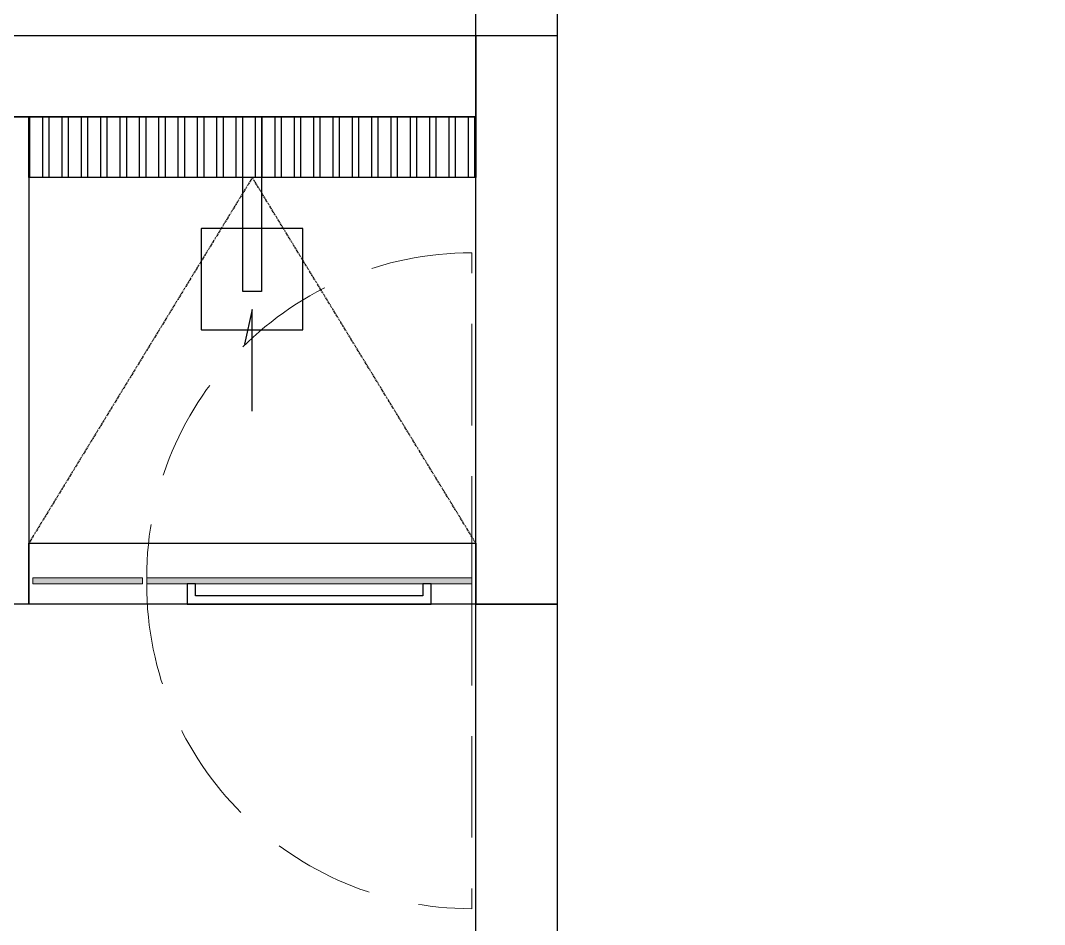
# Model space of a CAD drawing. Header units: millimetres. Extents: x 71819 to 78266, y 23672 to 38445.
# Drawn here: x 76882.4 to 77134.4, y 25879.5 to 26102.1 of the extents above; entities that cross this region are included whole.
import ezdxf

# ---------------------------------------------------------------- set-up
doc = ezdxf.new("R2010")
doc.units = ezdxf.units.MM
doc.linetypes.add('PROJECTION', pattern=[0.375, 0.25, -0.125])
doc.layers.add('A-DIVR-255', color=7, linetype='Continuous', lineweight=5, true_color=0xffffff)
doc.layers.add('A-SECN-MEN-CO', color=141, linetype='Continuous', lineweight=9)
doc.layers.add('A-SECN-MEN-PR', color=145, linetype='PROJECTION', lineweight=5)
doc.layers.add('Plan Archi', color=8, linetype='Continuous')

# ---------------------------------------------------------------- blocks, each defined once
blk = doc.blocks.new('A$Ca9ddb2d8')
at = {"color": 252}
blk.add_lwpolyline([(-0.3, 0), (-0.3, -0.05), (0.3, -0.05), (0.3, 0), (0.28, 0), (0.28, -0.03), (-0.28, -0.03), (-0.28, 0)], close=True, dxfattribs=at)
blk = doc.blocks.new('A$C823a6998')
at = {"layer": 'A-DIVR-255'}
h = blk.add_hatch(color=252, dxfattribs=at)
h.dxf.hatch_style = 1
h.paths.add_polyline_path([(-0.82, 0.05), (-1.09, 0.05), (-1.09, 0.065), (-0.82, 0.065)])
h = blk.add_hatch(color=252, dxfattribs=at)
h.dxf.hatch_style = 1
h.paths.add_polyline_path([(-0.01, 0.065), (-0.81, 0.065), (-0.81, 0.05), (-0.01, 0.05)])
at = {"layer": 'A-SECN-MEN-CO', "color": 252}
for points in [[(-0.82, 0.05), (-1.09, 0.05), (-1.09, 0.065), (-0.82, 0.065)], [(-0.01, 0.065), (-0.81, 0.065), (-0.81, 0.05), (-0.01, 0.05)]]:
    blk.add_lwpolyline(points, close=True, dxfattribs=at)
at = {"layer": 'A-SECN-MEN-PR', "color": 252}
for points in [[(-0.01, 0.065), (-0.01, 0.865)], [(-0.01, 0.05), (-0.01, -0.75)]]:
    blk.add_lwpolyline(points, dxfattribs=at)
for centre, start, end in [((-0.01, 0.065), 90, 180), ((-0.01, 0.05), 180, 270)]:
    blk.add_arc(centre, 0.8, start, end, dxfattribs=at)
blk = doc.blocks.new('*U121')
at = {"color": 252}
blk.add_lwpolyline([(0.275, -0.0235), (0.275, -0.1245, 0.414214), (0.276, -0.1255), (0.524, -0.1255, 0.414214), (0.525, -0.1245), (0.525, 0.1235, 0.414214), (0.524, 0.1245), (0.276, 0.1245, 0.414214), (0.275, 0.1235), (0.275, 0.0225)], format="xyb", close=True, dxfattribs=at)
blk.add_lwpolyline([(0, 0.0225), (0.43, 0.0225), (0.43, -0.0235), (0, -0.0235)], close=True, dxfattribs=at)

msp = doc.modelspace()

# ---------------------------------------------------------------- hatches: boundary and pattern name
at = {"layer": 'Plan Archi'}
h = msp.add_hatch(dxfattribs=at)
h.set_pattern_fill('ANSI32', color=256, scale=0.5, angle=45)
h.set_pattern_definition([(90, (-82060.564, 21267.9425), (-4.7625, 0), []), (90, (-82058.9767, 21269.53), (-4.7625, 0), [])])
h.paths.add_polyline_path([(76884.44, 26078.43), (76994.44, 26078.43), (76994.44, 26063.43), (76884.44, 26063.43)])

# ---------------------------------------------------------------- linework, layer by layer
for p, q in [((76414.4, 26098.43), (76994.44, 26098.43)), ((76994.44, 26098.43), (77014.44, 26098.43)), ((76994.44, 25958.43), (76994.44, 26098.43)), ((76994.44, 26098.43), (76994.44, 26078.43)), ((77014.44, 26098.43), (77014.44, 25958.43)), ((76994.44, 26078.43), (76414.4, 26078.43)), ((76874.44, 26078.43), (76884.44, 26078.43)), ((76884.44, 26078.43), (76884.44, 25958.43)), ((76884.44, 25958.43), (76874.44, 25958.43)), ((77014.44, 25958.43), (76994.44, 25958.43)), ((76994.44, 25958.43), (77014.44, 25958.43)), ((76994.44, 25823.61), (76994.44, 25958.43)), ((77014.44, 25958.43), (77014.44, 25823.61))]:
    msp.add_line(p, q, dxfattribs=at)
for points in [[(76994.44, 26248.01), (77134.44, 26248.01), (77134.44, 26238.01), (77014.44, 26238.01), (77014.44, 25958.43), (76994.44, 25958.43)], [(76884.44, 26078.43), (76994.44, 26078.43), (76994.44, 26063.43), (76884.44, 26063.43)], [(76884.44, 25973.43), (76994.44, 25973.43), (76994.44, 25958.43), (76884.44, 25958.43)], [(76994.44, 25958.43), (77014.44, 25958.43), (77014.44, 25823.61), (76994.44, 25823.61)]]:
    msp.add_lwpolyline(points, close=True, dxfattribs=at)
at = {"layer": 'Plan Archi', "linetype": 'PROJECTION'}
msp.add_lwpolyline([(76939.44, 26063.43), (76884.44, 25973.43), (76994.44, 25973.43)], close=True, dxfattribs=at)
at = {"layer": 'Plan Archi'}
msp.add_lwpolyline([(76939.44, 26005.93), (76939.44, 26030.93), (76937.48, 26022.43)], dxfattribs=at)

# ---------------------------------------------------------------- block references
at = {"layer": 'Plan Archi', "xscale": 100, "yscale": 100, "zscale": 100, "rotation": 270}
msp.add_blockref('*U121', (76939.44, 26078.43), dxfattribs=at)
at = {"layer": 'Plan Archi', "xscale": 100, "yscale": 100, "zscale": 100}
for name, p in [('A$C823a6998', (76994.44, 25958.43)), ('A$Ca9ddb2d8', (76953.44, 25963.43))]:
    msp.add_blockref(name, p, dxfattribs=at)

doc.saveas('drawing.dxf')
